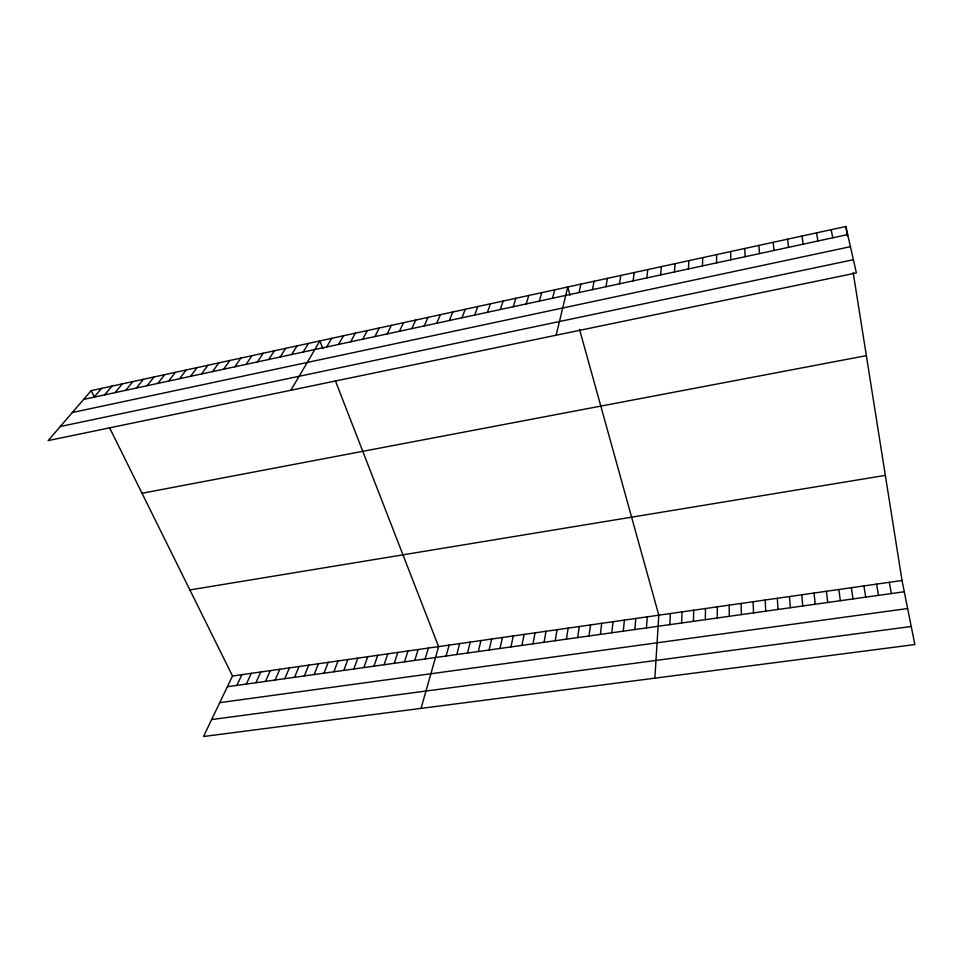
<?xml version="1.0" encoding="UTF-8"?>
<svg xmlns="http://www.w3.org/2000/svg" width="963" height="963" viewBox="0 0 963 963"><rect width="100%" height="100%" fill="white"/><g stroke="black" fill="none" stroke-linecap="round" stroke-linejoin="round"><path stroke-width="1.44" d="M717.291 617.981L717.303 606.846M716.604 262.851L716.628 254.605M705.337 619.654L705.482 608.532M702.484 265.896L702.701 257.639M693.432 621.328L693.721 610.205M681.599 622.989L682.021 611.878M688.437 268.93L688.846 260.648M669.827 624.638L670.38 613.539M654.864 678.169L658.8 615.188L579.521 329.358M674.473 271.939L675.075 263.645M646.438 627.924L647.268 616.838M634.834 629.549L635.797 618.475M660.606 274.937L661.388 266.619M623.29 631.174L624.385 620.1M611.806 632.775L613.022 621.725M646.811 277.91L647.774 269.58M600.382 634.388L601.719 623.338M589.007 635.977L590.475 624.939M633.1 280.871L634.244 272.517M577.692 637.566L579.281 626.54M566.425 639.143L568.146 628.129M619.462 283.808L620.798 275.442M555.218 640.72L557.059 629.706M544.071 642.285L546.021 631.283M605.908 286.733L607.424 278.355M532.972 643.838L535.055 632.847M521.934 645.391L524.125 634.412M592.438 289.646L594.123 281.244M510.944 646.931L513.255 635.965M500.002 648.472L502.433 637.506M579.04 292.535L580.906 284.121M489.12 650.001L491.672 639.047M556.133 335.22L567.761 286.986L570.06 295.292M478.298 651.518L480.946 640.576M467.512 653.034L470.281 642.092M552.497 298.265L554.688 289.827M456.787 654.539L459.676 643.609M446.122 656.032L449.107 645.114M539.328 301.106L541.7 292.656M421.036 708.395L438.598 646.618L335.365 380.746M425.116 658.981L428.33 648.075M526.243 303.923L528.783 295.46M414.788 660.425L418.111 649.544M404.52 661.87L407.939 650.988M513.231 306.728L515.939 298.253M394.288 663.302L397.803 652.433M384.105 664.735L387.728 653.877M500.303 309.52L503.155 301.034M373.969 666.155L377.689 655.309M363.882 667.576L367.71 656.73M487.434 312.301L490.456 303.79M353.842 668.984L357.767 658.15M343.839 670.38L347.86 659.559M474.651 315.057L477.829 306.547M333.896 671.777L338.013 660.967M461.939 317.802L465.273 309.279M323.989 673.173L328.202 662.363M314.131 674.557L318.44 663.76M304.32 675.93L308.726 665.144M449.288 320.523L452.779 311.988M294.546 677.302L299.048 666.528M436.721 323.243L440.368 314.696M284.819 678.662L289.418 667.901M275.141 680.022L279.824 669.273M424.226 325.939L428.017 317.381M265.499 681.383L270.278 670.633M255.905 682.719L260.768 671.993M246.359 684.067L251.307 673.342M411.791 328.612L415.739 320.053M236.85 685.403L241.894 674.678M399.428 331.284L403.521 322.701M109.505 427.608L232.516 676.014L203.518 736.502L914.85 644.56L902.018 580.484L853.17 272.529M387.138 333.932L391.375 325.35M374.92 336.569L379.302 327.974M362.762 339.193L367.288 330.586M350.676 341.805L355.335 333.186M338.651 344.393L343.454 335.774M326.698 346.981L331.645 338.338M290.898 390.244L319.897 340.89L322.87 348.582M303.213 352.049L308.425 343.394M291.669 354.528L297.013 345.873M280.197 357.008L285.662 348.341M268.773 359.476L274.383 350.797M257.422 361.919L263.152 353.24M246.131 364.363L251.981 355.672M234.888 366.783L240.87 358.08M223.717 369.19L229.808 360.487M212.594 371.598L218.818 362.882M201.544 373.981L207.876 365.254M190.542 376.352L196.994 367.625M179.6 378.712L186.172 369.985M168.718 381.059L175.398 372.32M157.884 383.394L164.685 374.655M147.11 385.718L154.02 376.966M136.397 388.041L143.415 379.278M125.732 390.34L132.87 381.577M115.127 392.627L122.373 383.852M104.57 394.902L111.925 386.127M94.073 397.165L101.536 388.39M91.196 390.641L48.15 440.597L856.372 272.926L845.863 226.498L91.196 390.641L94.506 397.322M83.625 399.416L847.693 234.575M72.345 412.513L850.425 246.684M60.284 426.513L853.374 259.709M142.018 493.273L866.351 355.648M189.892 589.934L885.346 475.373M232.516 676.014L902.018 580.484M227.376 686.727L904.269 591.739M219.757 702.641L907.64 608.532M211.643 719.554L911.227 626.48M831.153 229.688L832.766 237.789M889.258 582.314L891.353 593.557M816.528 232.877L817.936 240.991M876.559 584.12L878.485 595.363M845.863 226.498L847.368 235.983M863.931 585.925L865.701 597.156M801.998 236.031L803.19 244.169M851.364 587.719L852.977 598.938M838.857 589.5L840.326 600.719M787.565 239.173L788.541 247.335M826.423 591.27L827.735 602.477M814.048 593.039L815.204 604.234M773.205 242.303L773.975 250.476M801.746 594.797L802.745 605.992M789.491 596.542L790.346 607.725M758.928 245.396L759.506 253.594M777.31 598.288L778.02 609.459M765.188 600.009L765.741 611.18M744.748 248.49L745.121 256.7M753.126 601.731L753.535 612.889M741.125 603.452L741.402 614.599M730.652 251.548L730.821 259.781M729.184 605.149L729.316 616.296"/></g></svg>
